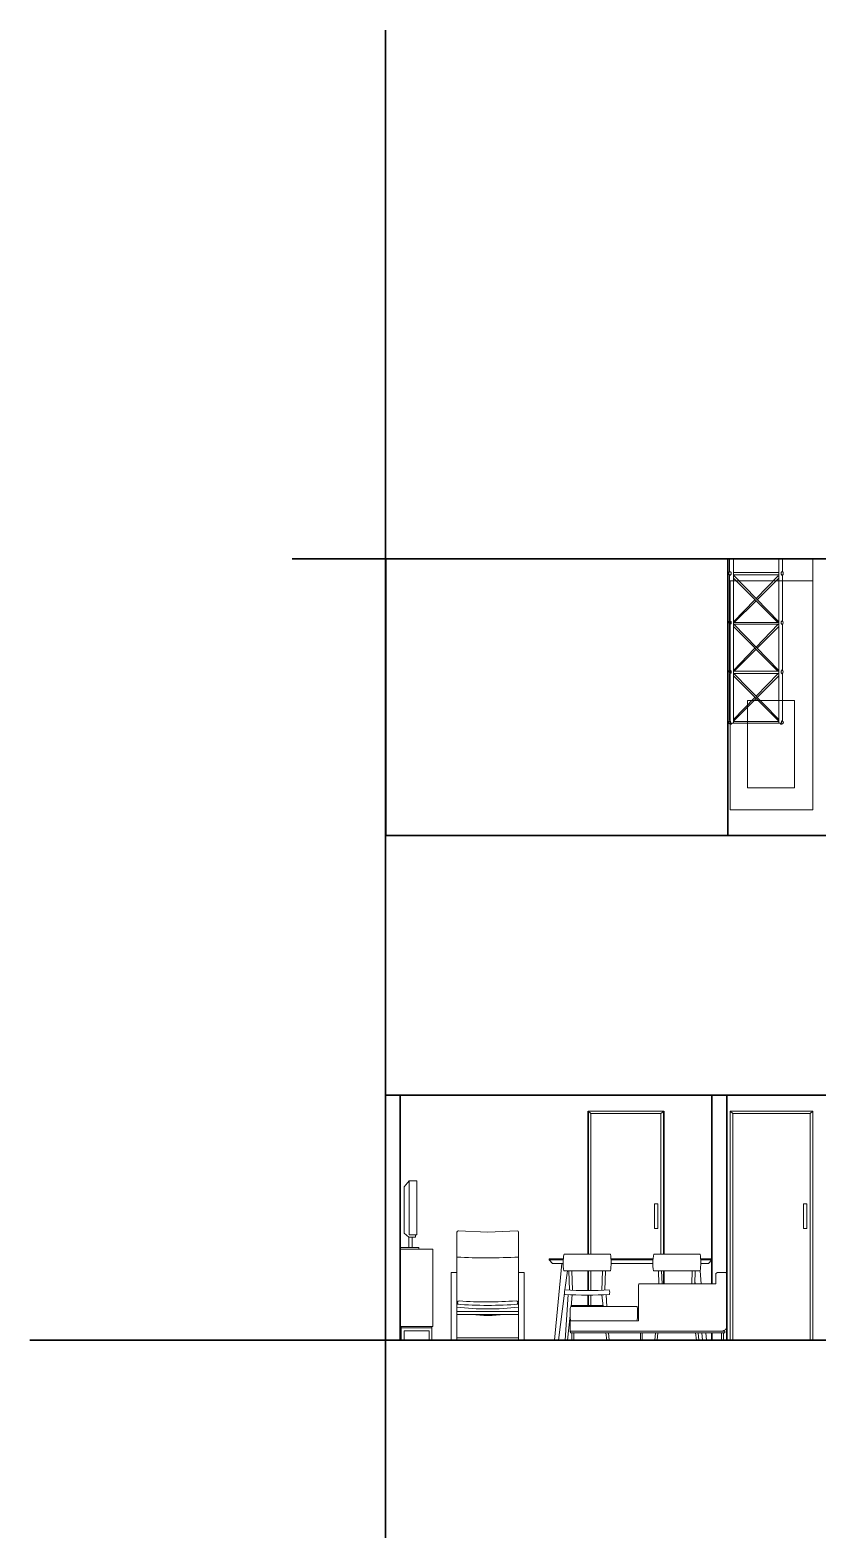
# Model space of a CAD drawing. Header units: inches. Extents: x 2013 to 15569, y -2551 to 2524.
# Drawn here: x 2701 to 3424, y 1146 to 2524 of the extents above; entities that cross this region are included whole.
import ezdxf

# ---------------------------------------------------------------- set-up
doc = ezdxf.new("R2010")
doc.units = ezdxf.units.IN
doc.header["$MEASUREMENT"] = 0
doc.layers.get('0').update_dxf_attribs({"color": 80, "lineweight": 13})
for name, color, linetype, lineweight in [('A-ELEV-MBE1', 7, 'Continuous', 35), ('A-ELEV-PATT', 8, 'Continuous', 18), ('A-FURN', 8, 'Continuous', 18), ('A-SECT-MCUT', 7, 'Continuous', 35), ('A-WALL-FULL', 7, 'Continuous', 35), ('costruzioni', 2, 'Continuous', 35)]:
    doc.layers.add(name, color=color, linetype=linetype, lineweight=lineweight)

msp = doc.modelspace()

# ---------------------------------------------------------------- linework, layer by layer
for p, q in [((3341.378, 1333.22), (3341.378, 1381.659)), ((3200.734, 1320.22), (3198.966, 1320.22)), ((3263.622, 1320.22), (3261.854, 1320.22)), ((3338.175, 1320.22), (3336.407, 1320.22))]:
    msp.add_line(p, q)
at = {"layer": 'A-ELEV-MBE1'}
msp.add_lwpolyline([(3028.046, 1783.7), (3942.046, 1783.7), (3942.046, 2037.7)], dxfattribs=at)
at = {"layer": 'A-ELEV-PATT'}
for p, q in [((3213.827, 1530.577), (3213.827, 1399.299)), ((3213.827, 1530.577), (3283.307, 1530.577)), ((3283.307, 1530.577), (3283.307, 1399.299)), ((3344.296, 1530.577), (3344.296, 1320.22)), ((3344.296, 1530.577), (3420.296, 1530.577)), ((3420.296, 1530.577), (3420.296, 1320.22)), ((3216.419, 1528.549), (3216.419, 1399.299)), ((3216.419, 1528.549), (3280.756, 1528.549)), ((3280.756, 1528.549), (3280.756, 1399.299)), ((3346.887, 1528.549), (3346.887, 1320.22)), ((3346.887, 1528.549), (3417.745, 1528.549)), ((3417.745, 1528.549), (3417.745, 1320.22)), ((3277.762, 1445.457), (3274.71, 1445.457)), ((3274.71, 1445.457), (3274.71, 1422.888)), ((3277.762, 1422.888), (3277.762, 1445.457)), ((3414.751, 1445.457), (3411.699, 1445.457)), ((3411.699, 1445.457), (3411.699, 1422.888)), ((3414.751, 1422.888), (3414.751, 1445.457)), ((3274.71, 1422.888), (3277.762, 1422.888)), ((3411.699, 1422.888), (3414.751, 1422.888)), ((3213.827, 1383.912), (3213.827, 1365.832)), ((3216.419, 1383.902), (3216.419, 1365.843)), ((3283.307, 1383.981), (3283.307, 1371.922)), ((3213.827, 1361.679), (3213.827, 1352.07)), ((3216.419, 1361.689), (3216.419, 1352.07))]:
    msp.add_line(p, q, dxfattribs=at)
at = {"layer": 'A-FURN', "color": 7}
for p, q in [((3343.785, 2037.7), (3347.298, 2037.7)), ((3388.922, 2037.7), (3392.435, 2037.7))]:
    msp.add_line(p, q, dxfattribs=at)
at = {"layer": 'A-FURN'}
for p, q in [((3343.785, 2026.573), (3343.785, 2037.7)), ((3345.173, 2025.164), (3343.785, 2026.573)), ((3345.173, 2023.638), (3345.173, 2025.164)), ((3347.298, 1886.786), (3347.298, 2037.7)), ((3347.298, 2025.164), (3388.922, 2025.164)), ((3388.922, 1886.786), (3388.922, 2037.7)), ((3391.047, 2025.164), (3392.435, 2026.573)), ((3391.047, 2023.638), (3391.047, 2025.164)), ((3392.435, 2026.573), (3392.435, 2037.7)), ((3420.296, 1807.3), (3420.296, 2037.7)), ((3343.785, 2022.388), (3345.173, 2023.638)), ((3343.785, 1981.299), (3343.785, 2022.388)), ((3344.296, 2017.7), (3344.296, 1807.3)), ((3420.296, 2017.7), (3344.296, 2017.7)), ((3347.298, 2023.082), (3388.922, 2023.082)), ((3388.922, 1979.866), (3347.298, 2022.902)), ((3388.132, 1979.269), (3347.298, 2020.165)), ((3368.11, 2001.384), (3388.424, 2022.388)), ((3369.123, 2000.336), (3388.922, 2020.165)), ((3392.435, 2022.388), (3391.047, 2023.638)), ((3392.435, 1981.299), (3392.435, 2022.388)), ((3347.298, 1979.866), (3367.097, 2000.336)), ((3348.088, 1979.269), (3368.11, 1999.322)), ((3345.173, 1979.89), (3343.785, 1981.299)), ((3343.785, 1977.113), (3345.173, 1978.363)), ((3343.785, 1936.086), (3343.785, 1977.113)), ((3345.173, 1978.363), (3345.173, 1979.89)), ((3347.298, 1979.269), (3388.922, 1979.269)), ((3347.298, 1977.881), (3388.922, 1977.881)), ((3388.132, 1934.763), (3347.298, 1975.659)), ((3388.922, 1935.36), (3347.796, 1977.881)), ((3368.11, 1956.878), (3388.424, 1977.881)), ((3369.123, 1955.83), (3388.922, 1975.659)), ((3391.047, 1979.89), (3392.435, 1981.299)), ((3391.047, 1978.363), (3391.047, 1979.89)), ((3392.435, 1977.113), (3391.047, 1978.363)), ((3392.435, 1936.086), (3392.435, 1977.113)), ((3347.298, 1935.36), (3367.097, 1955.83)), ((3348.088, 1934.763), (3368.11, 1954.815)), ((3345.173, 1934.677), (3343.785, 1936.086)), ((3343.785, 1931.901), (3345.173, 1933.151)), ((3343.785, 1889.563), (3343.785, 1931.901)), ((3345.173, 1933.151), (3345.173, 1934.677)), ((3347.298, 1934.763), (3388.922, 1934.763)), ((3347.298, 1932.681), (3388.922, 1932.681)), ((3388.922, 1888.771), (3347.298, 1930.458)), ((3388.922, 1890.159), (3347.796, 1932.681)), ((3368.11, 1911.677), (3388.424, 1932.681)), ((3369.123, 1910.63), (3388.922, 1930.458)), ((3391.047, 1934.677), (3392.435, 1936.086)), ((3391.047, 1933.151), (3391.047, 1934.677)), ((3392.435, 1931.901), (3391.047, 1933.151)), ((3392.435, 1889.563), (3392.435, 1931.901)), ((3347.298, 1890.159), (3367.097, 1910.63)), ((3347.298, 1888.771), (3368.11, 1909.615)), ((3343.785, 1889.563), (3344.666, 1888.545)), ((3344.666, 1888.545), (3344.666, 1886.786)), ((3347.298, 1888.491), (3388.922, 1888.491)), ((3392.435, 1889.563), (3391.554, 1888.545)), ((3391.554, 1888.545), (3391.554, 1886.786)), ((3344.666, 1886.786), (3347.298, 1886.786)), ((3346.08, 1886.786), (3347.298, 1886.786)), ((3388.922, 1886.786), (3347.298, 1886.786)), ((3390.139, 1886.786), (3388.922, 1886.786)), ((3391.554, 1886.786), (3388.922, 1886.786)), ((3420.296, 1807.3), (3344.296, 1807.3)), ((3213.827, 1530.577), (3216.419, 1528.549)), ((3280.756, 1528.549), (3283.307, 1530.577)), ((3346.887, 1528.549), (3344.296, 1530.577)), ((3417.745, 1528.549), (3420.296, 1530.577)), ((3049.464, 1466.524), (3045.009, 1461.128)), ((3045.009, 1461.128), (3045.009, 1418.582)), ((3049.259, 1414.864), (3049.259, 1405.41)), ((3052.294, 1414.864), (3052.294, 1405.41)), ((3071.32, 1403.966), (3041.378, 1403.966)), ((3041.378, 1403.966), (3041.378, 1332.9)), ((3071.32, 1332.9), (3071.32, 1403.966)), ((3190.942, 1393.987), (3178.177, 1393.987)), ((3273.333, 1393.987), (3234.911, 1393.987)), ((3327.378, 1393.987), (3317.302, 1393.987)), ((3196.095, 1384.015), (3196.623, 1366.266)), ((3198.96, 1383.994), (3199.489, 1366.133)), ((3226.414, 1366.07), (3226.942, 1383.876)), ((3229.287, 1366.187), (3229.804, 1383.872)), ((3278.486, 1384.015), (3278.846, 1371.922)), ((3281.351, 1383.994), (3281.708, 1371.922)), ((3308.978, 1371.922), (3309.333, 1383.876)), ((3311.845, 1371.922), (3312.195, 1383.872)), ((3331.242, 1381.518), (3331.108, 1371.922)), ((3332.785, 1382.331), (3331.242, 1381.518)), ((3340.245, 1382.331), (3332.785, 1382.331)), ((3341.378, 1381.659), (3340.245, 1382.331)), ((3260.458, 1371.922), (3260.159, 1370.558)), ((3260.159, 1370.558), (3260.159, 1338.01)), ((3281.708, 1371.922), (3260.458, 1371.922)), ((3281.708, 1371.922), (3308.978, 1371.922)), ((3331.108, 1371.922), (3308.978, 1371.922)), ((3311.845, 1371.922), (3312.3, 1371.922)), ((3195.46, 1362.173), (3192.783, 1320.331)), ((3197.432, 1349.373), (3197.654, 1350.757)), ((3197.654, 1350.757), (3197.965, 1351.343)), ((3197.965, 1351.343), (3227.644, 1351.347)), ((3198.17, 1351.343), (3199.297, 1361.987)), ((3198.247, 1352.07), (3227.565, 1352.07)), ((3227.644, 1351.347), (3226.526, 1361.917)), ((3227.644, 1351.347), (3258.735, 1351.351)), ((3230.363, 1362.083), (3231.049, 1351.347)), ((3258.868, 1350.969), (3258.735, 1351.351)), ((3259.094, 1349.362), (3258.868, 1350.969)), ((3194.888, 1320.331), (3197.295, 1343.069)), ((3229.055, 1338.004), (3197.233, 1337.997)), ((3197.233, 1337.997), (3197.238, 1327.887)), ((3197.254, 1345.189), (3197.298, 1347.435)), ((3197.298, 1342.878), (3197.254, 1345.189)), ((3197.298, 1347.435), (3197.432, 1349.373)), ((3197.432, 1340.746), (3197.298, 1342.878)), ((3197.654, 1339.037), (3197.432, 1340.746)), ((3197.965, 1337.997), (3197.654, 1339.037)), ((3260.159, 1338.01), (3229.055, 1338.004)), ((3258.686, 1338.01), (3259.031, 1339.164)), ((3259.031, 1339.164), (3259.193, 1340.683)), ((3259.236, 1347.287), (3259.094, 1349.362)), ((3259.193, 1340.683), (3259.283, 1342.705)), ((3259.298, 1344.987), (3259.236, 1347.287)), ((3259.283, 1342.705), (3259.298, 1344.987)), ((3041.378, 1332.9), (3071.32, 1332.9)), ((3042.198, 1332.9), (3042.198, 1332.899)), ((3042.198, 1332.899), (3042.198, 1331.772)), ((3042.198, 1331.772), (3070.412, 1331.772)), ((3042.198, 1331.772), (3042.198, 1320.22)), ((3044.868, 1320.224), (3044.868, 1328.743)), ((3044.868, 1328.743), (3067.737, 1328.743)), ((3067.737, 1328.745), (3067.737, 1320.221)), ((3070.412, 1331.772), (3070.42, 1331.772)), ((3070.42, 1320.221), (3070.42, 1332.9)), ((3070.42, 1332.9), (3070.42, 1332.9)), ((3121.608, 1322.491), (3093.26, 1322.491)), ((3093.26, 1322.491), (3093.26, 1320.354)), ((3121.652, 1322.491), (3150, 1322.491)), ((3150, 1322.491), (3150, 1320.354)), ((3197.238, 1327.887), (3197.681, 1327.887)), ((3197.681, 1327.473), (3197.681, 1328.227)), ((3198.105, 1328.651), (3230.044, 1328.651)), ((3230.214, 1327.049), (3198.105, 1327.049)), ((3198.966, 1320.22), (3198.966, 1327.049)), ((3200.734, 1327.049), (3200.734, 1320.22)), ((3230.044, 1328.651), (3275.706, 1328.651)), ((3275.604, 1327.049), (3230.214, 1327.049)), ((3230.936, 1320.22), (3230.214, 1327.049)), ((3232.604, 1327.049), (3233.041, 1320.22)), ((3261.854, 1320.22), (3261.854, 1327.049)), ((3263.622, 1327.049), (3263.622, 1320.22)), ((3275.604, 1327.049), (3275.174, 1320.331)), ((3338.851, 1327.049), (3275.604, 1327.049)), ((3275.706, 1328.651), (3338.851, 1328.651)), ((3277.279, 1320.331), (3277.99, 1327.049)), ((3313.327, 1320.22), (3312.604, 1327.049)), ((3314.994, 1327.049), (3315.431, 1320.22)), ((3336.407, 1320.22), (3336.407, 1327.049)), ((3336.914, 1328.615), (3340.38, 1330.26)), ((3338.175, 1327.049), (3338.175, 1320.22)), ((3339.275, 1328.227), (3339.275, 1327.473)), ((3340.38, 1330.26), (3341.378, 1333.22)), ((3042.198, 1320.22), (3044.868, 1320.224)), ((3067.737, 1320.221), (3070.42, 1320.221)), ((3093.26, 1320.354), (3121.608, 1320.354)), ((3150, 1320.354), (3121.652, 1320.354)), ((3192.783, 1320.331), (3194.888, 1320.331)), ((3233.041, 1320.22), (3230.936, 1320.22)), ((3275.174, 1320.331), (3277.279, 1320.331)), ((3315.431, 1320.22), (3313.327, 1320.22))]:
    msp.add_line(p, q, dxfattribs=at)
for points in [[(3403.296, 1827.7), (3360.296, 1827.7), (3360.296, 1907.7), (3403.296, 1907.7)], [(3056.67, 1466.524), (3049.464, 1466.524), (3049.464, 1416.964), (3056.67, 1416.964)], [(3088.015, 1382.441), (3093.26, 1382.441), (3093.26, 1320.22), (3088.015, 1320.22)], [(3155.245, 1382.441), (3150, 1382.441), (3150, 1320.22), (3155.245, 1320.22)], [(3150, 1346.721), (3093.26, 1346.721), (3093.26, 1343.932), (3150, 1343.932)]]:
    msp.add_lwpolyline(points, close=True, dxfattribs=at)
for points in [[(3093.26, 1345.352), (3093.26, 1419.529)], [(3094.465, 1420.586), (3121.608, 1419.493)], [(3148.795, 1420.586), (3121.652, 1419.493)], [(3150, 1345.352), (3150, 1419.529)], [(3049.259, 1405.41), (3041.378, 1405.41), (3041.378, 1403.966), (3058.508, 1403.966), (3058.508, 1405.41), (3049.259, 1405.41)], [(3055.33, 1416.964), (3055.33, 1414.864), (3049.259, 1414.864), (3045.009, 1418.582)], [(3191.039, 1395.037), (3178.177, 1395.037), (3178.177, 1393.987), (3181.179, 1390.77), (3190.84, 1390.77)], [(3252.777, 1395.037), (3234.838, 1395.037)], [(3252.777, 1395.037), (3273.43, 1395.037)], [(3317.228, 1395.037), (3327.378, 1395.037), (3327.378, 1393.987), (3324.376, 1390.77), (3317.363, 1390.77)], [(3189.602, 1390.77), (3183.007, 1320.22), (3186.587, 1320.22), (3192.23, 1363.601)], [(3192.606, 1366.49), (3194.887, 1384.025)], [(3234.972, 1390.77), (3252.737, 1390.77)], [(3273.231, 1390.77), (3252.737, 1390.77)], [(3316.656, 1383.882), (3317.774, 1371.922)], [(3312.3, 1371.922), (3311.929, 1374.778)], [(3321.968, 1327.049), (3322.607, 1320.21), (3319.028, 1320.21), (3318.138, 1327.049)]]:
    msp.add_lwpolyline(points, dxfattribs=at)
for points in [[(3191.763, 1399.299), (3234.263, 1399.299, -0.09295887), (3234.263, 1383.87, -0.00212633), (3191.582, 1384.052, -0.10925715), (3191.763, 1399.299, -0.27626698)], [(3274.154, 1399.299), (3316.654, 1399.299, -0.09295887), (3316.654, 1383.87, -0.00212633), (3273.972, 1384.052, -0.10925715), (3274.154, 1399.299, -0.27626698)], [(3192.553, 1366.49, 0.16278659), (3192.499, 1362.35, 0.89227712)], [(3233.323, 1366.396, -0.16523039), (3233.37, 1362.243, -0.89227712)]]:
    msp.add_lwpolyline(points, format="xyb", dxfattribs=at)
for centre, radius, start, end in [((3345.173, 2024.47), 2.061, 120.900332, 239.461595), ((3391.047, 2024.47), 2.061, 300.538405, 59.099668), ((3345.265, 1979.291), 2.023, 124.470581, 240.08054), ((3390.955, 1979.291), 2.023, 299.91946, 55.529419), ((3345.265, 1934.078), 2.023, 124.470581, 240.08054), ((3390.955, 1934.078), 2.023, 299.91946, 55.529419), ((3344.666, 1887.48), 1.575, 104.640566, 333.859086), ((3391.554, 1887.48), 1.575, 206.140914, 75.359434), ((3094.59, 1419.228), 1.363, 84.760451, 167.238959), ((3148.67, 1419.228), 1.363, 12.761041, 95.239549), ((3121.132, 1963.194), 567.281, 267.183772, 272.916904), ((3213.75, 1706.119), 340.287, 266.428826, 273.297365), ((3121.709, 1710.55), 358.307, 265.446072, 269.987398), ((3121.63, 1611.587), 262.587, 263.797686, 276.202314), ((3095.67, 1354.654), 1.726, 91.589634, 233.465799), ((3120.687, 1674.209), 318.816, 265.490967, 274.847158), ((3121.551, 1710.55), 358.307, 270.012602, 274.553928), ((3147.457, 1354.698), 1.843, 309.0847, 84.729613), ((3213.787, 1701.966), 340.287, 266.413448, 273.299051), ((3121.851, 1466.247), 123.231, 263.009861, 276.990139), ((3198.105, 1328.227), 0.424, 90, 180), ((3198.105, 1327.473), 0.424, 180, 270), ((3338.851, 1328.227), 0.424, 360, 90), ((3338.851, 1327.473), 0.424, 270, 0)]:
    msp.add_arc(centre, radius, start, end, dxfattribs=at)
at = {"layer": 'A-SECT-MCUT'}
for p, q in [((2942.096, 2037.7), (4012.331, 2037.7)), ((2942.096, 2037.7), (4012.331, 2037.7)), ((3028.046, 1962.332), (3028.046, 2037.7)), ((3028.046, 1783.7), (3028.046, 2016.7)), ((3342.046, 1817.7), (3342.046, 2017.7))]:
    msp.add_line(p, q, dxfattribs=at)
at = {"layer": 'A-WALL-FULL'}
for p, q in [((3342.077, 1783.7), (3342.077, 2037.7)), ((3027.796, 1320.22), (3027.796, 1545.22)), ((3027.796, 1545.22), (3941.378, 1545.22)), ((3041.378, 1320.22), (3041.378, 1545.22)), ((3327.378, 1545.22), (3327.378, 1371.922)), ((3341.378, 1545.22), (3341.378, 1320.22)), ((3213.827, 1530.577), (3213.827, 1399.299)), ((3283.307, 1530.577), (3283.307, 1399.299)), ((3213.827, 1383.912), (3213.827, 1365.832)), ((3283.307, 1383.981), (3283.307, 1371.922)), ((3213.827, 1361.679), (3213.827, 1352.07)), ((3327.378, 1327.049), (3327.378, 1320.22)), ((2701.279, 1320.22), (4277.753, 1320.22))]:
    msp.add_line(p, q, dxfattribs=at)
at = {"layer": 'costruzioni'}
msp.add_line((3027.796, 961.697), (3027.796, 2523.5), dxfattribs=at)

doc.saveas('drawing.dxf')
